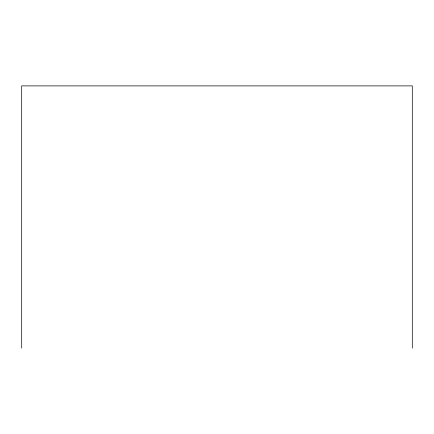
<?xml version="1.0" encoding="UTF-8"?>
<svg xmlns="http://www.w3.org/2000/svg" width="434" height="434" viewBox="0 0 434 434"><rect width="100%" height="100%" fill="white"/><g stroke="black" fill="none" stroke-linecap="round" stroke-linejoin="round"><path stroke-width="0.65" d="M412.3 348.111L412.3 85.889L21.7 85.889L21.7 348.111"/></g></svg>
